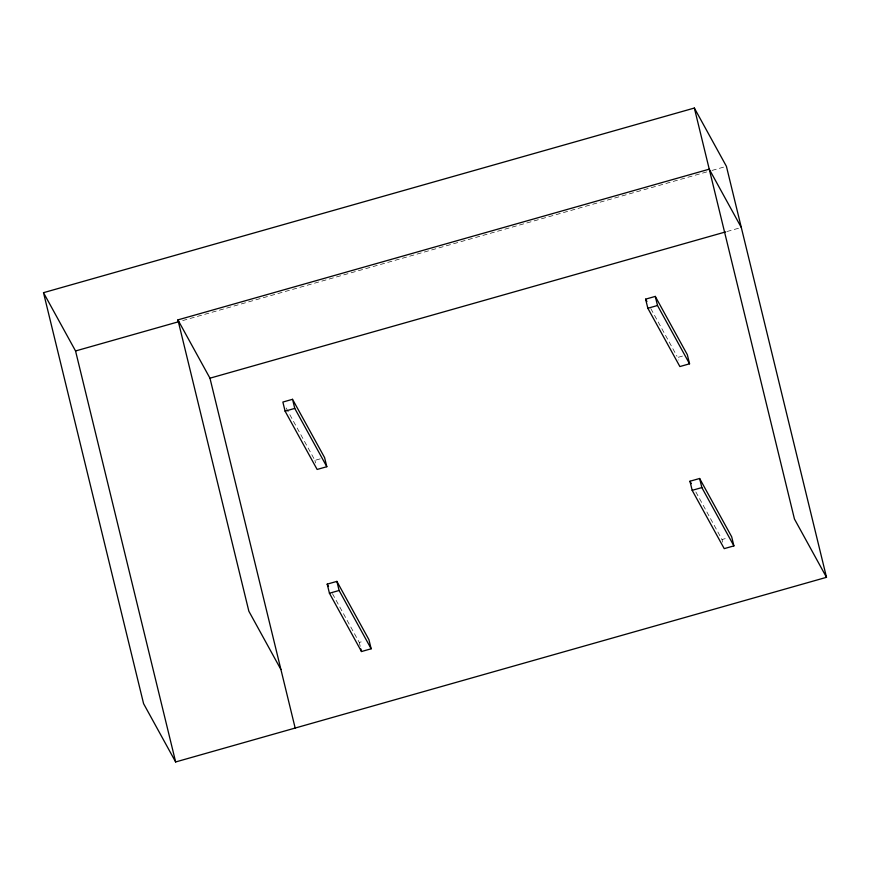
<?xml version="1.0" encoding="UTF-8"?>
<svg xmlns="http://www.w3.org/2000/svg" width="870" height="870" viewBox="0 0 870 870"><rect width="100%" height="100%" fill="white"/><g stroke="black" fill="none" stroke-linecap="round" stroke-linejoin="round"><path stroke-width="0.65" stroke-dasharray="4.35 3.26" d="M182.722 320.573L706.81 171.901M712.041 170.422L723.796 167.083M726.939 231.54L739.989 227.842M286.143 407.997L314.918 460.35L320.965 458.631M682.504 356.08L677.665 357.45L678.295 360.049M332.449 593.655L359.267 642.43L364.106 641.059M695.848 491.941L722.013 539.53L728.049 537.812M650.847 308.665L677.012 356.254M722.013 539.53L722.644 542.13M314.918 460.35L315.56 462.949M359.267 642.43L360.213 646.334"/><path stroke-width="1.3" d="M43.5 292.679L694.358 108.043L726.417 166.344L826.5 577.321L175.642 761.957L143.583 703.656L43.5 292.679L75.549 350.969L175.642 761.957M280.912 669.519L248.863 611.229L177.915 319.888L709.246 169.171L741.294 227.472M75.549 350.969L178.796 321.683M177.915 319.888L209.964 378.189L725.634 231.909M292.548 399.308L282.87 402.049L285.088 411.151L317.137 469.452L326.815 466.712L324.597 457.609L292.548 399.308L294.767 408.411L326.815 466.712M645.616 299.149L655.284 296.409L687.333 354.71L689.551 363.812L679.883 366.553L647.835 308.252L645.616 299.149L646.921 301.531M285.088 411.151L294.767 408.411M647.835 308.252L657.502 305.511L689.551 363.812M327.218 584.129L336.886 581.388L368.934 639.689L371.153 648.792L361.485 651.532L329.436 593.242L327.218 584.129L328.523 586.51M689.953 481.23L699.632 478.489L731.681 536.79L733.899 545.892L724.221 548.633L692.172 490.332L689.953 481.23L691.269 483.611M329.436 593.242L339.104 590.491L371.153 648.792M692.172 490.332L701.851 487.591L733.899 545.892M826.5 577.321L794.451 519.031L694.358 108.043M655.284 296.409L657.502 305.511M699.632 478.489L701.851 487.591M360.854 648.933L361.485 651.532M336.886 581.388L339.104 590.491M209.964 378.189L295.169 728.049"/></g></svg>
